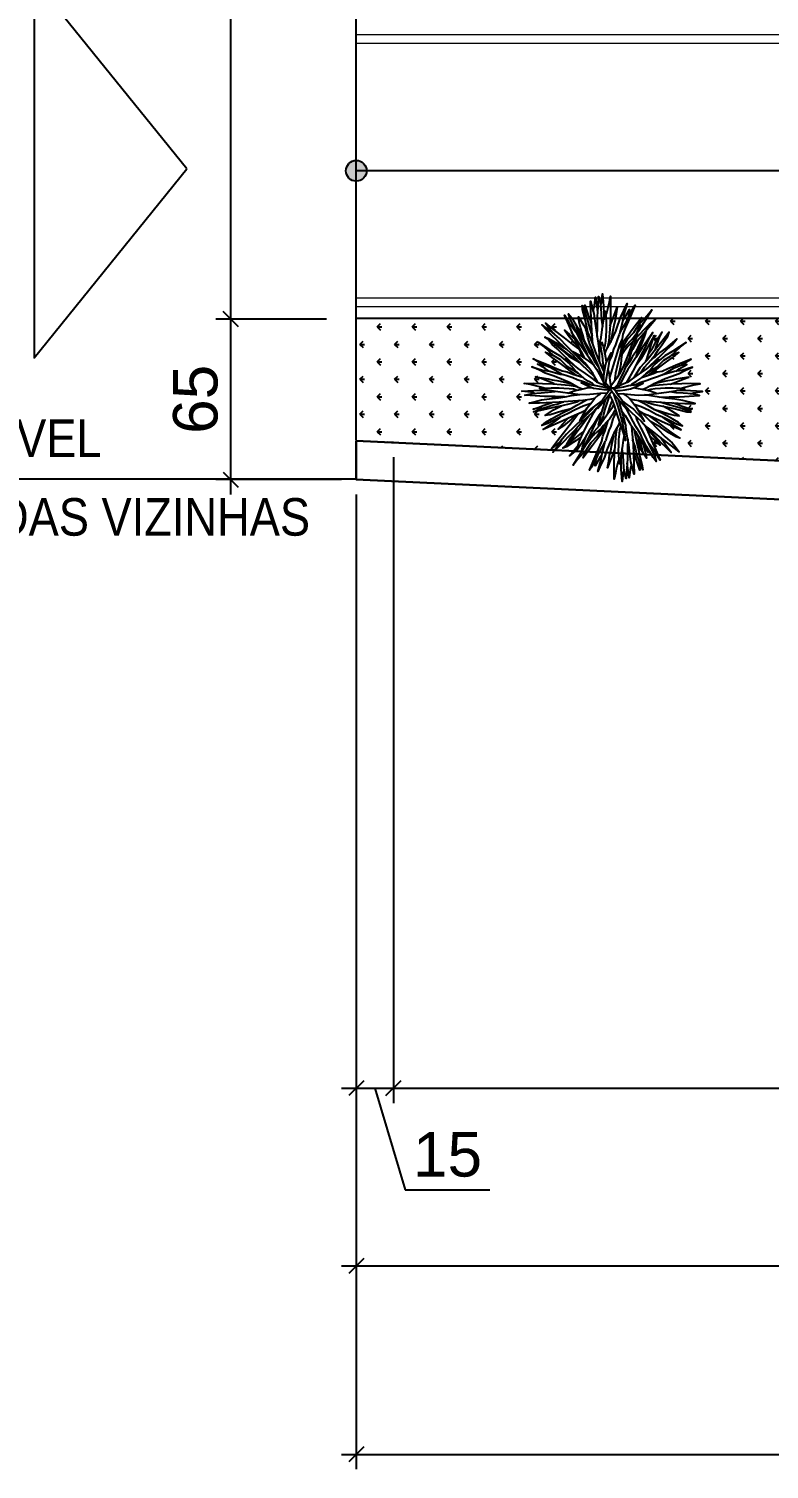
# Model space of a CAD drawing. Extents: x -165 to 197, y 154 to 653.
# Drawn here: x 95 to 97.99, y 471.07 to 476.9 of the extents above; entities that cross this region are included whole.
import ezdxf
from ezdxf.enums import TextEntityAlignment as Align

# ---------------------------------------------------------------- set-up
doc = ezdxf.new("R2010")
doc.units = 0
doc.header["$MEASUREMENT"] = 0
doc.header["$PDMODE"] = 3
doc.header["$PDSIZE"] = 0.1
doc.layers.get('0').update_dxf_attribs({"linetype": 'CONTINUOUS'})
doc.layers.get('DEFPOINTS').update_dxf_attribs({"linetype": 'CONTINUOUS'})
for name, color, linetype in [('0_Palmeiras', 7, 'CONTINUOUS'), ('AIT-PRANCHA', 7, 'CONTINUOUS'), ('AIT-VEGETAÇÃO 25', 92, 'CONTINUOUS'), ('COTA', 1, 'CONTINUOUS'), ('TEXTO', 190, 'CONTINUOUS'), ('TEXTURA', 8, 'CONTINUOUS')]:
    doc.layers.add(name, color=color, linetype=linetype)
for name, color, linetype, lineweight in [('AIT-LAYOUT', 9, 'CONTINUOUS', 13), ('AIT-PAREDE', 4, 'CONTINUOUS', 30), ('FININHA', 251, 'CONTINUOUS', 25)]:
    doc.layers.add(name, color=color, linetype=linetype, lineweight=lineweight)
doc.styles.add('ARIAL', font='ARIAL.TTF', dxfattribs={"height": 0.18})
doc.styles.add('CINTHIA', font='stylu.ttf', dxfattribs={"width": 0.9})
doc.dimstyles.new('Copy of ISO-25', dxfattribs={"dimtxt": 0.18, "dimasz": 0.06, "dimexe": 0.06, "dimexo": 0.06, "dimgap": 0.05, "dimtad": 1, "dimdec": 0, "dimlfac": 100, "dimdsep": 46, "dimtxsty": 'ARIAL', "dimblk1": 'OBLIQUE', "dimblk2": 'OBLIQUE', "dimsah": 1, "dimcen": 2.5, "dimdle": 0.06, "dimclrd": 256, "dimclre": 256, "dimclrt": 256, "dimadec": 0, "dimazin": 0, "dimtfac": 1, "dimtdec": 0, "dimtmove": 1, "dimatfit": 3, "dimldrblk": 'OBLIQUE', "dimfxl": 0, "dimtolj": 1, "dimtzin": 0, "dimlwd": -1, "dimlwe": -1, "dimarcsym": 0})

# ---------------------------------------------------------------- blocks, each defined once
blk = doc.blocks.new('D0013407')
at = {"color": 84}
for points in [[(0.0055, 0.3798), (-0.0005, 0.3972), (-0.0103, 0.4348), (-0.0151, 0.4579), (-0.0212, 0.4907), (-0.0224, 0.4361), (-0.0212, 0.3887), (-0.0188, 0.3304), (-0.0151, 0.2842), (-0.0115, 0.2404), (-0.0054, 0.2064), (-0.0048, 0.2012)], [(0.0339, 0.435), (0.0287, 0.4531), (0.0226, 0.5029), (0.0177, 0.4361), (0.0165, 0.3887), (0.0165, 0.3583)], [(0.0535, 0.2657), (0.0518, 0.317), (0.0518, 0.3765), (0.0481, 0.4288), (0.0445, 0.4871), (0.0347, 0.4458), (0.0311, 0.396), (0.0287, 0.3559), (0.0233, 0.3191)], [(-0.0765, 0.187), (-0.1161, 0.2502), (-0.1525, 0.2878), (-0.1757, 0.3255), (-0.2267, 0.3814), (-0.2511, 0.413), (-0.2036, 0.3376), (-0.1769, 0.2939), (-0.1513, 0.2611), (-0.1282, 0.2356)], [(-0.0716, 0.2782), (-0.0869, 0.3073), (-0.11, 0.3461), (-0.127, 0.3875), (-0.1489, 0.4239), (-0.1586, 0.4397), (-0.1282, 0.3656), (-0.1039, 0.3109), (-0.0905, 0.2781), (-0.0857, 0.2514), (-0.0723, 0.2186), (-0.0554, 0.164)], [(-0.0904, 0.3546), (-0.1039, 0.3741), (-0.1282, 0.4154), (-0.1209, 0.3717)], [(0.0106, 0.1672), (0.0019, 0.1894), (-0.0236, 0.2344), (-0.0504, 0.2951), (-0.0626, 0.3279), (-0.0784, 0.3741), (-0.0966, 0.4093), (-0.1136, 0.4482), (-0.0954, 0.3887), (-0.0893, 0.3474), (-0.0735, 0.289), (-0.0716, 0.2782)], [(-0.0182, 0.3226), (-0.0197, 0.3256), (-0.0346, 0.3643), (-0.0476, 0.3963), (-0.0583, 0.4278), (-0.0524, 0.391), (-0.047, 0.3565), (-0.0411, 0.3352), (-0.0369, 0.3078), (-0.0334, 0.2894), (-0.0244, 0.2484), (-0.0213, 0.2302)], [(0.033, 0.2462), (0.0291, 0.2746), (0.0237, 0.3167), (0.016, 0.3613), (0.0088, 0.3999), (0.0083, 0.4058), (0.0053, 0.3779), (0.0029, 0.3399), (0.0035, 0.2948), (0.0047, 0.2698), (0.0071, 0.2389), (0.01, 0.2158), (0.0167, 0.1953)], [(0.0631, 0.0974), (0.0688, 0.125), (0.0737, 0.1639), (0.0773, 0.2198), (0.0834, 0.2963), (0.0883, 0.4057), (0.0895, 0.4628), (0.0712, 0.3935), (0.0651, 0.3498), (0.0591, 0.3), (0.053, 0.2623), (0.0469, 0.2271), (0.0411, 0.1806)], [(0.0747, 0.1801), (0.0838, 0.1973), (0.0933, 0.2342), (0.1034, 0.2805), (0.1129, 0.3262), (0.1218, 0.3666), (0.1343, 0.4159), (0.1373, 0.4379), (0.1242, 0.4082), (0.1171, 0.3886), (0.1087, 0.3619), (0.0992, 0.328), (0.0945, 0.3084), (0.0844, 0.2781), (0.0812, 0.2686)], [(0.1184, 0.3923), (0.1188, 0.4124), (0.1218, 0.4403), (0.1123, 0.4118), (0.1028, 0.3839), (0.0945, 0.3619), (0.0873, 0.3405), (0.0852, 0.3371)], [(-0.1186, 0.2087), (-0.1829, 0.2757), (-0.2134, 0.3073), (-0.2389, 0.334), (-0.2717, 0.3607), (-0.2206, 0.2988), (-0.1951, 0.266), (-0.1708, 0.2392), (-0.1609, 0.222)], [(-0.0657, 0.1973), (-0.0966, 0.2417), (-0.1209, 0.2732), (-0.1428, 0.3036), (-0.1659, 0.3352), (-0.1951, 0.3717), (-0.1765, 0.3264)], [(0.093, 0.1218), (0.1052, 0.1611), (0.1266, 0.2057), (0.1474, 0.2455), (0.1694, 0.293), (0.1854, 0.3268), (0.2021, 0.3577), (0.2128, 0.3916), (0.1949, 0.369), (0.1765, 0.3387), (0.1593, 0.3084), (0.1385, 0.2698), (0.1224, 0.2342), (0.0998, 0.1962), (0.0849, 0.1694), (0.0711, 0.1433)], [(0.0992, 0.0702), (0.1408, 0.1094), (0.1872, 0.1611), (0.2342, 0.2033), (0.2716, 0.2395), (0.3067, 0.2722), (0.3329, 0.2995), (0.3614, 0.3298), (0.3186, 0.2977), (0.2775, 0.2697)], [(0.1206, 0.2312), (0.1325, 0.2746), (0.1456, 0.3156), (0.1533, 0.3453), (0.1575, 0.3738), (0.1272, 0.3262), (0.1037, 0.282)], [(0.1302, 0.1481), (0.142, 0.1712), (0.1575, 0.2098), (0.1729, 0.2425), (0.1872, 0.2752), (0.211, 0.3292), (0.2354, 0.3845), (0.2104, 0.3458), (0.1896, 0.3161), (0.1718, 0.2918), (0.1658, 0.2852)], [(0.1368, 0.1609), (0.146, 0.1709), (0.1875, 0.2119), (0.2297, 0.2529), (0.2743, 0.2957), (0.3075, 0.3344), (0.3283, 0.3516), (0.3586, 0.3742), (0.3242, 0.3302), (0.2778, 0.2702), (0.241, 0.2232), (0.211, 0.183)], [(0.1527, 0.1979), (0.1561, 0.2024), (0.1905, 0.2512), (0.2161, 0.2839), (0.2487, 0.3278), (0.282, 0.3766), (0.2737, 0.3546), (0.2517, 0.3154), (0.2214, 0.2702), (0.1889, 0.2132)], [(-0.2793, 0.1365), (-0.2956, 0.1522), (-0.3272, 0.1826), (-0.3539, 0.2081), (-0.3806, 0.2409), (-0.3218, 0.1924)], [(-0.2095, 0.239), (-0.2328, 0.2465), (-0.2851, 0.266), (-0.3094, 0.2793), (-0.2511, 0.2404), (-0.2097, 0.2186), (-0.1865, 0.2021)], [(-0.0824, 0.1598), (-0.1136, 0.1809), (-0.155, 0.2174), (-0.1829, 0.2392), (-0.2121, 0.2587), (-0.234, 0.2745), (-0.2632, 0.2939), (-0.2875, 0.3109), (-0.3082, 0.3182), (-0.2486, 0.2696), (-0.2036, 0.2344), (-0.1538, 0.1955), (-0.1367, 0.1785), (-0.1124, 0.1566), (-0.0832, 0.1372), (-0.0553, 0.1207)], [(-0.0104, 0.0996), (-0.02, 0.1092), (-0.0334, 0.1335), (-0.048, 0.1566), (-0.0638, 0.1724), (-0.0808, 0.1918), (-0.0942, 0.2076), (-0.1173, 0.2259), (-0.1355, 0.2429), (-0.1574, 0.2599), (-0.1307, 0.2234), (-0.1039, 0.1906), (-0.0759, 0.1505), (-0.054, 0.1189), (-0.0297, 0.0874), (-0.0127, 0.0485), (0.0033, 0.0122)], [(-0.0142, 0.1246), (-0.0285, 0.1542), (-0.0407, 0.1943), (-0.0516, 0.2186), (-0.0626, 0.2526), (-0.0711, 0.2769)], [(0.0335, 0.0278), (0.0347, 0.0691), (0.0384, 0.1044), (0.042, 0.1457), (0.0408, 0.1906), (0.0335, 0.2477), (0.0201, 0.2113), (0.0129, 0.1773), (0.0043, 0.1384), (0.0019, 0.1178)], [(0.1611, 0.132), (0.181, 0.1382), (0.2256, 0.1596), (0.2654, 0.1804), (0.3129, 0.2024), (0.3467, 0.2185), (0.3776, 0.2351), (0.4115, 0.2458), (0.3889, 0.228), (0.3586, 0.2095), (0.3283, 0.1923), (0.2897, 0.1715), (0.2541, 0.1554), (0.2161, 0.1328), (0.1893, 0.118), (0.118, 0.0801)], [(0.211, 0.183), (0.2297, 0.1905), (0.2624, 0.206), (0.2951, 0.2202), (0.3491, 0.244), (0.4044, 0.2684), (0.3657, 0.2434), (0.336, 0.2226), (0.3117, 0.2048), (0.3051, 0.1988)], [(0.2262, 0.1893), (0.2469, 0.2119), (0.2909, 0.2482), (0.3206, 0.2672), (0.2962, 0.2399), (0.2677, 0.2083)], [(-0.2335, 0.0624), (-0.2701, 0.0853), (-0.3077, 0.1217), (-0.3454, 0.1449), (-0.4013, 0.1959), (-0.4329, 0.2203), (-0.3575, 0.1728), (-0.3138, 0.1461), (-0.3092, 0.1425)], [(-0.2534, 0.0601), (-0.2616, 0.0658), (-0.2931, 0.0901), (-0.3235, 0.112), (-0.3551, 0.1351), (-0.3916, 0.1643), (-0.3463, 0.1457)], [(-0.176, 0.1363), (-0.1975, 0.1432), (-0.2389, 0.1627), (-0.2827, 0.1797), (-0.335, 0.1967), (-0.2474, 0.1542), (-0.2, 0.1311), (-0.1732, 0.1141), (-0.1416, 0.0971), (-0.1092, 0.0733)], [(-0.315, 0.187), (-0.2859, 0.1643), (-0.2591, 0.14), (-0.2121, 0.1131)], [(-0.0264, 0.0798), (-0.0613, 0.0995), (-0.1039, 0.1238), (-0.1465, 0.1457), (-0.1878, 0.1651), (-0.2146, 0.1809), (-0.2389, 0.1906), (-0.2778, 0.2089), (-0.307, 0.2259), (-0.2219, 0.1675), (-0.1684, 0.1311), (-0.1343, 0.1092), (-0.1003, 0.0874), (-0.0577, 0.0631), (-0.0188, 0.0448), (-0.0096, 0.0414)], [(-0.146, 0.1877), (-0.1586, 0.1931), (-0.2073, 0.2089), (-0.2377, 0.2174), (-0.29, 0.2344), (-0.1975, 0.1821), (-0.1586, 0.159), (-0.1225, 0.1334)], [(0.0153, 0.0154), (0.0153, 0.0448), (0.0116, 0.0716), (0.0068, 0.1031), (0.0019, 0.1177), (-0.0066, 0.136), (-0.0249, 0.1736), (-0.0163, 0.1384), (-0.009, 0.091), (-0.003, 0.0631), (0.0043, 0.0193), (0.0061, 0.0085)], [(0.0754, 0.0573), (0.0945, 0.0827), (0.1206, 0.1183), (0.1438, 0.1421), (0.1676, 0.1653), (0.1878, 0.1807), (0.1462, 0.1587), (0.1159, 0.1385), (0.0826, 0.1142), (0.0612, 0.0958), (0.0445, 0.0785), (0.0346, 0.0631)], [(0.1336, 0.0551), (0.1563, 0.072), (0.2027, 0.1005), (0.2443, 0.1302), (0.293, 0.1581), (0.3139, 0.1712), (0.359, 0.2015), (0.3209, 0.1883)], [(0.2301, 0.1201), (0.2541, 0.1263), (0.3004, 0.1364), (0.3461, 0.1459), (0.3865, 0.1548), (0.4358, 0.1673), (0.4578, 0.1703), (0.4281, 0.1572), (0.4085, 0.1501), (0.3818, 0.1418), (0.3479, 0.1322), (0.3283, 0.1275), (0.298, 0.1174), (0.2885, 0.1142)], [(0.2813, 0.1322), (0.2996, 0.1415), (0.3394, 0.1611), (0.3614, 0.1718), (0.3347, 0.1659), (0.3055, 0.1564), (0.2734, 0.1451), (0.265, 0.1421)], [(0.3153, 0.1722), (0.3355, 0.1786), (0.3652, 0.1863), (0.3937, 0.1905), (0.3461, 0.1602), (0.3019, 0.1367)], [(-0.1871, -0.0414), (-0.2093, -0.0327), (-0.2543, -0.0072), (-0.315, 0.0196), (-0.3478, 0.0318), (-0.394, 0.0476), (-0.4292, 0.0658), (-0.4681, 0.0828), (-0.4086, 0.0646), (-0.3673, 0.0585), (-0.3089, 0.0427), (-0.2981, 0.0408)], [(-0.2981, 0.0408), (-0.3272, 0.0561), (-0.366, 0.0792), (-0.4074, 0.0962), (-0.4438, 0.1181), (-0.4596, 0.1278), (-0.3855, 0.0974), (-0.3308, 0.0731), (-0.298, 0.0597), (-0.2713, 0.0549), (-0.2385, 0.0415), (-0.0565, -0.0149)], [(-0.3745, 0.0596), (-0.394, 0.0731), (-0.4353, 0.0974), (-0.3916, 0.0901)], [(0.0059, 0.0099), (-0.02, 0.0327), (-0.0516, 0.046), (-0.0869, 0.0643), (-0.1258, 0.0801), (-0.1684, 0.0983), (-0.1988, 0.108), (-0.2401, 0.1238), (-0.2766, 0.136), (-0.3131, 0.1432), (-0.3508, 0.1566), (-0.2511, 0.1129), (-0.1842, 0.0886), (-0.1258, 0.0655), (-0.0857, 0.0473), (-0.0528, 0.0254), (-0.0066, -0.0089)], [(-0.2971, 0.1331), (-0.281, 0.1205), (-0.2158, 0.0615)], [(-0.2286, 0.0878), (-0.2577, 0.1158)], [(-0.2286, 0.0878), (-0.2105, 0.0731), (-0.1875, 0.057)], [(0.0239, 0.0004), (0.0677, 0.0364), (0.0909, 0.056), (0.1182, 0.0803), (0.076, 0.0578), (0.0487, 0.0387), (0.0243, 0.0221), (0.003, 0.0062)], [(0.2141, 0.1087), (0.2397, 0.1103), (0.3162, 0.1164), (0.4256, 0.1213), (0.4827, 0.1225), (0.4134, 0.1042), (0.3697, 0.0982), (0.3199, 0.0921), (0.2822, 0.086), (0.247, 0.0799), (0.2005, 0.0741)], [(0.2856, 0.0866), (0.3369, 0.0848), (0.3964, 0.0848), (0.4487, 0.0811), (0.507, 0.0775), (0.4657, 0.0678), (0.4159, 0.0641), (0.3758, 0.0617), (0.339, 0.0563)], [(0.4122, 0.1514), (0.4323, 0.1519), (0.4602, 0.1548), (0.4317, 0.1453), (0.4038, 0.1358), (0.3818, 0.1275), (0.3604, 0.1203), (0.357, 0.1182)], [(0.4268, 0.1078), (0.4572, 0.1006), (0.5033, 0.0957), (0.4215, 0.083)], [(-0.3425, -0.0126), (-0.3455, -0.0111), (-0.3842, 0.0038), (-0.4162, 0.0168), (-0.4477, 0.0275), (-0.4109, 0.0216), (-0.3764, 0.0162), (-0.3551, 0.0103), (-0.3277, 0.0061), (-0.3093, 0.0026), (-0.2683, -0.0063), (-0.2501, -0.0095)], [(-0.1445, -0.0166), (-0.1741, -0.0023), (-0.2142, 0.0099), (-0.2385, 0.0208), (-0.2725, 0.0318), (-0.2968, 0.0403)], [(-0.0671, 0.0349), (-0.1051, 0.0448), (-0.1319, 0.0497), (-0.1744, 0.0545), (-0.2, 0.0594), (-0.2279, 0.0631), (-0.2596, 0.0594), (-0.189, 0.0448), (-0.1355, 0.0315), (-0.0808, 0.0181), (-0.0357, 0.0127)], [(-0.2172, 0.0349), (-0.2493, 0.0573)], [(0.003, 0.0125), (0.0004, -0.0087)], [(0.0053, -0.0125), (0.0027, 0.0087)], [(0.0239, 0.0004), (0.0083, -0.0112)], [(0.0514, -0.009), (0.0701, -0.0005), (0.1004, 0.0108), (0.1545, 0.0275), (0.2039, 0.0453), (0.2586, 0.0625), (0.2954, 0.0738), (0.2764, 0.0732), (0.2485, 0.0684), (0.2033, 0.0589), (0.1587, 0.0488), (0.123, 0.0382), (0.0998, 0.031), (0.0451, 0.0126), (0.0336, 0.0084)], [(0.164, 0.05), (0.2116, 0.0768), (0.1587, 0.0631), (0.1159, 0.0494), (0.0778, 0.0382), (0.0661, 0.035)], [(0.1241, 0.0181), (0.1291, 0.013), (0.1534, -0.0003), (0.1765, -0.0149), (0.1923, -0.0307), (0.2117, -0.0478), (0.2275, -0.0611), (0.2458, -0.0843), (0.2628, -0.1025), (0.2798, -0.1244), (0.2433, -0.0976), (0.2105, -0.0709), (0.1704, -0.0429), (0.1388, -0.021), (0.1072, 0.0033), (0.0948, 0.0087)], [(0.1375, 0.0222), (0.1741, 0.0045), (0.2142, -0.0076), (0.2385, -0.0186), (0.2725, -0.0295), (0.2968, -0.038)], [(0.193, 0.0413), (0.2093, 0.0349), (0.2543, 0.0094), (0.315, -0.0174), (0.3478, -0.0295), (0.394, -0.0453), (0.4292, -0.0636), (0.4681, -0.0806), (0.4086, -0.0624), (0.3673, -0.0563), (0.3089, -0.0405), (0.2981, -0.0385)], [(0.2661, 0.066), (0.2945, 0.0621), (0.3366, 0.0567), (0.3812, 0.049), (0.4198, 0.0419), (0.4257, 0.0413), (0.3978, 0.0383), (0.3598, 0.0359), (0.3147, 0.0365), (0.2897, 0.0377), (0.2588, 0.0401), (0.2357, 0.0431), (0.2152, 0.0497)], [(0.3997, 0.0385), (0.4171, 0.0325), (0.4547, 0.0228), (0.4778, 0.0179), (0.5106, 0.0118), (0.456, 0.0106), (0.4086, 0.0118), (0.3503, 0.0143), (0.3041, 0.0179), (0.2603, 0.0215), (0.2263, 0.0276), (0.2211, 0.0282)], [(0.3425, 0.0149), (0.3455, 0.0133), (0.3842, -0.0015), (0.4162, -0.0146), (0.4477, -0.0253), (0.4109, -0.0194), (0.3764, -0.014), (0.3551, -0.0081), (0.3277, -0.0039), (0.3093, -0.0003), (0.2683, 0.0086), (0.2501, 0.0117)], [(0.4549, 0.067), (0.473, 0.0617), (0.5228, 0.0556), (0.456, 0.0507), (0.4086, 0.0495), (0.3782, 0.0495)], [(-0.4549, -0.0647), (-0.473, -0.0595), (-0.5228, -0.0534), (-0.456, -0.0485), (-0.4086, -0.0473), (-0.3782, -0.0473)], [(-0.3997, -0.0363), (-0.4171, -0.0303), (-0.4547, -0.0205), (-0.4778, -0.0157), (-0.5106, -0.0096), (-0.456, -0.0084), (-0.4086, -0.0096), (-0.3503, -0.012), (-0.3041, -0.0157), (-0.2603, -0.0193), (-0.2263, -0.0254), (-0.2211, -0.026)], [(-0.2856, -0.0843), (-0.3369, -0.0826), (-0.3964, -0.0826), (-0.4487, -0.0789), (-0.507, -0.0753), (-0.4657, -0.0655), (-0.4159, -0.0619), (-0.3758, -0.0595), (-0.339, -0.0541)], [(-0.2397, -0.1081), (-0.3162, -0.1142), (-0.4256, -0.119), (-0.4827, -0.1203), (-0.4134, -0.102), (-0.3697, -0.0959), (-0.3199, -0.0899), (-0.2822, -0.0838), (-0.247, -0.0777), (-0.2005, -0.0719)], [(-0.2661, -0.0638), (-0.2945, -0.0599), (-0.3366, -0.0545), (-0.3812, -0.0468), (-0.4198, -0.0396), (-0.4257, -0.039), (-0.3978, -0.0361), (-0.3598, -0.0337), (-0.3147, -0.0343), (-0.2897, -0.0355), (-0.2588, -0.0379), (-0.2357, -0.0408), (-0.2152, -0.0475)], [(-0.1886, -0.1396), (-0.2256, -0.1574), (-0.2654, -0.1782), (-0.3129, -0.2002), (-0.3467, -0.2162), (-0.3776, -0.2329), (-0.4115, -0.2436), (-0.3889, -0.2257), (-0.3586, -0.2073), (-0.3283, -0.1901), (-0.2897, -0.1693), (-0.2541, -0.1532), (-0.2161, -0.1306), (-0.1893, -0.1157), (-0.1026, -0.0697)], [(-0.1783, -0.1363), (-0.1999, -0.1432), (-0.2412, -0.1627), (-0.285, -0.1797), (-0.3373, -0.1967), (-0.2497, -0.1542), (-0.2023, -0.1311), (-0.1755, -0.1141), (-0.1439, -0.0971), (-0.117, -0.0774)], [(-0.0539, -0.046), (-0.0892, -0.0643), (-0.1281, -0.0801), (-0.1707, -0.0983), (-0.2011, -0.108), (-0.2424, -0.1238), (-0.2789, -0.136), (-0.3154, -0.1432), (-0.3245, -0.1465)], [(-0.1619, -0.1518), (-0.1901, -0.1651), (-0.2169, -0.1809), (-0.2412, -0.1906), (-0.2801, -0.2089), (-0.3093, -0.2259), (-0.2242, -0.1675), (-0.1707, -0.1311), (-0.1366, -0.1092), (-0.1026, -0.0874), (-0.06, -0.0631), (-0.0211, -0.0448), (-0.0119, -0.0414)], [(-0.2005, -0.0719), (-0.2105, -0.0716), (-0.2676, -0.0643), (-0.2661, -0.0638)], [(-0.2561, -0.0601), (-0.2312, -0.0509), (-0.1972, -0.0436), (-0.1583, -0.0351), (-0.1377, -0.0327)], [(-0.0958, -0.0418), (-0.1074, -0.0448), (-0.1342, -0.0497), (-0.1768, -0.0545), (-0.2023, -0.0594), (-0.2303, -0.0631), (-0.2561, -0.0601)], [(-0.2534, -0.1129), (-0.1865, -0.0886), (-0.1281, -0.0655), (-0.088, -0.0473), (-0.0826, -0.0436)], [(-0.2005, -0.0719), (-0.1479, -0.0733)], [(-0.0238, -0.0461), (-0.0647, -0.0461), (-0.0915, -0.0424), (-0.123, -0.0376), (-0.1376, -0.0327), (-0.1559, -0.0242), (-0.1935, -0.0059), (-0.1583, -0.0145), (-0.1109, -0.0218), (-0.0829, -0.0278), (-0.0392, -0.0351), (-0.0112, -0.0398)], [(-0.0127, -0.0996), (-0.0223, -0.1092), (-0.0357, -0.1335), (-0.0503, -0.1566), (-0.0661, -0.1724), (-0.0831, -0.1918), (-0.0965, -0.2076), (-0.1196, -0.2259), (-0.1378, -0.2429), (-0.1597, -0.2599), (-0.133, -0.2234), (-0.1062, -0.1906), (-0.0782, -0.1505), (-0.0564, -0.1189), (-0.032, -0.0874), (-0.015, -0.0485), (0.001, -0.0122)], [(-0.1041, -0.0232), (-0.0831, -0.0181), (-0.0004, -0.0082)], [(-0.0287, -0.0798), (-0.0637, -0.0995), (-0.083, -0.1106)], [(0.0036, -0.0099), (-0.0223, -0.0327), (-0.0313, -0.0365)], [(0.013, -0.0154), (0.013, -0.0448), (0.0093, -0.0716), (0.0045, -0.1031), (-0.0004, -0.1177), (-0.0089, -0.136), (-0.0272, -0.1736), (-0.0187, -0.1384), (-0.0114, -0.091), (-0.0053, -0.0631), (0.002, -0.0193), (0.0038, -0.0085)], [(0.0312, -0.0278), (0.0324, -0.0691), (0.0361, -0.1044), (0.0397, -0.1457), (0.0385, -0.1906), (0.0312, -0.2477), (0.0178, -0.2113), (0.0105, -0.1773), (0.002, -0.1384), (-0.0005, -0.1178)], [(-0.0004, -0.0082), (0.0036, -0.0099)], [(0.0049, -0.0093), (0.0038, -0.0085)], [(0.0083, -0.0112), (0.0053, -0.0125)], [(0.0222, -0.0009), (0.0654, -0.0364), (0.0886, -0.056), (0.1159, -0.0803), (0.0737, -0.0578), (0.0464, -0.0387), (0.022, -0.0221), (0.0077, -0.0114)], [(0.0731, -0.0573), (0.0921, -0.0827), (0.1183, -0.1183), (0.1415, -0.1421), (0.1653, -0.1653), (0.1855, -0.1807), (0.1439, -0.1587), (0.1135, -0.1385), (0.0803, -0.1142), (0.0588, -0.0958), (0.0422, -0.0785), (0.0322, -0.0631)], [(0.0514, -0.009), (0.0385, -0.0142)], [(0.1898, -0.0564), (0.1564, -0.0488), (0.1207, -0.0382), (0.0975, -0.031), (0.0428, -0.0126), (0.0426, -0.0126)], [(0.1617, -0.05), (0.2093, -0.0768), (0.1564, -0.0631), (0.1135, -0.0494), (0.0755, -0.0382), (0.0637, -0.035)], [(0.0702, -0.0004), (0.0981, -0.0108), (0.1449, -0.0252)], [(0.0969, -0.0702), (0.1385, -0.1094), (0.1849, -0.1611), (0.2319, -0.2033), (0.2693, -0.2395), (0.3044, -0.2722), (0.3306, -0.2995), (0.3591, -0.3298), (0.3163, -0.2977), (0.2901, -0.2799)], [(0.1312, -0.0551), (0.154, -0.072), (0.2004, -0.1005), (0.242, -0.1302), (0.2907, -0.1581), (0.3115, -0.1712), (0.3567, -0.2015), (0.2985, -0.1813), (0.2717, -0.1718), (0.2336, -0.1522), (0.1938, -0.1314), (0.1397, -0.1029), (0.1154, -0.0877)], [(0.1582, -0.0746), (0.2039, -0.0964), (0.2562, -0.1207), (0.2973, -0.1415), (0.3371, -0.1611), (0.3591, -0.1718), (0.3323, -0.1659), (0.3032, -0.1564), (0.2711, -0.1451), (0.2627, -0.1421)], [(0.2981, -0.0385), (0.3272, -0.0539), (0.366, -0.077), (0.4074, -0.094), (0.4438, -0.1159), (0.4596, -0.1256), (0.3855, -0.0952), (0.3308, -0.0709), (0.298, -0.0575), (0.2713, -0.0526), (0.2385, -0.0393), (0.1839, -0.0224)], [(0.2069, -0.0435), (0.2701, -0.083), (0.3077, -0.1195), (0.3454, -0.1426), (0.4013, -0.1937), (0.4329, -0.218), (0.3575, -0.1706), (0.3138, -0.1438), (0.281, -0.1183), (0.2555, -0.0952)], [(0.2172, -0.0327), (0.2616, -0.0636), (0.2931, -0.0879), (0.3235, -0.1098), (0.3551, -0.1329), (0.3916, -0.1621), (0.3463, -0.1435)], [(0.3745, -0.0573), (0.394, -0.0709), (0.4353, -0.0952), (0.3916, -0.0879)], [(-0.4268, -0.1055), (-0.4572, -0.0984), (-0.5033, -0.0935), (-0.4215, -0.0808)], [(-0.4122, -0.1492), (-0.4323, -0.1496), (-0.4602, -0.1526), (-0.4317, -0.1431), (-0.4038, -0.1336), (-0.3818, -0.1253), (-0.3604, -0.1181), (-0.357, -0.116)], [(-0.3004, -0.1342), (-0.3461, -0.1437), (-0.3865, -0.1526), (-0.4358, -0.1651), (-0.4578, -0.1681), (-0.4281, -0.155), (-0.4085, -0.1479), (-0.3818, -0.1395), (-0.3479, -0.13), (-0.3283, -0.1253), (-0.298, -0.1152), (-0.2885, -0.112)], [(-0.2511, -0.1514), (-0.2945, -0.1633), (-0.3355, -0.1764), (-0.3652, -0.1841), (-0.3937, -0.1883), (-0.3461, -0.158), (-0.3019, -0.1345)], [(-0.113, -0.1329), (-0.146, -0.1687), (-0.1875, -0.2097), (-0.2297, -0.2507), (-0.2743, -0.2935), (-0.3075, -0.3322), (-0.3283, -0.3494), (-0.3586, -0.372), (-0.3242, -0.328), (-0.2778, -0.268), (-0.241, -0.221), (-0.211, -0.1808)], [(-0.0588, -0.0968), (-0.1293, -0.1716), (-0.181, -0.218), (-0.2232, -0.265), (-0.2594, -0.3024), (-0.2921, -0.3375), (-0.3194, -0.3637), (-0.3497, -0.3922), (-0.3176, -0.3494), (-0.2998, -0.3232)], [(-0.3019, -0.1345), (-0.2534, -0.1129)], [(-0.2146, -0.1132), (-0.2172, -0.1146), (-0.2203, -0.1153)], [(-0.0772, -0.1062), (-0.1026, -0.1253), (-0.1382, -0.1514), (-0.162, -0.1746), (-0.1852, -0.1984), (-0.2006, -0.2186), (-0.1786, -0.177), (-0.1584, -0.1467), (-0.1341, -0.1134), (-0.123, -0.1005)], [(-0.0165, -0.1246), (-0.0308, -0.1542), (-0.043, -0.1943), (-0.0539, -0.2186), (-0.0649, -0.2526), (-0.0734, -0.2769)], [(0.0608, -0.0974), (0.0665, -0.125), (0.0713, -0.1639), (0.075, -0.2198), (0.0811, -0.2963), (0.0859, -0.4057), (0.0871, -0.4628), (0.0689, -0.3935), (0.0628, -0.3498), (0.0567, -0.3), (0.0507, -0.2623), (0.0446, -0.2271), (0.0388, -0.1806)], [(0.0907, -0.1218), (0.1028, -0.1611), (0.1243, -0.2057), (0.1451, -0.2455), (0.1671, -0.293), (0.1831, -0.3268), (0.1998, -0.3577), (0.2105, -0.3916), (0.1926, -0.369), (0.1742, -0.3387), (0.157, -0.3084), (0.1361, -0.2698), (0.1201, -0.2342), (0.0975, -0.1962), (0.0826, -0.1694), (0.0688, -0.1433)], [(0.0998, -0.0931), (0.1355, -0.1261), (0.1766, -0.1676), (0.2176, -0.2098), (0.2604, -0.2544), (0.2991, -0.2876), (0.3163, -0.3084), (0.3389, -0.3387), (0.2949, -0.3043), (0.2348, -0.2579), (0.1879, -0.2211), (0.1477, -0.1911)], [(0.1279, -0.1481), (0.1397, -0.1712), (0.1552, -0.2098), (0.1706, -0.2425), (0.1849, -0.2752), (0.2087, -0.3292), (0.2331, -0.3845), (0.2081, -0.3458), (0.1873, -0.3161), (0.1694, -0.2918), (0.1634, -0.2852)], [(0.1534, -0.126), (0.1671, -0.1362), (0.2158, -0.1706), (0.2485, -0.1962), (0.2925, -0.2288), (0.31, -0.2408)], [(0.2743, -0.1727), (0.2786, -0.1791), (0.2944, -0.201), (0.3138, -0.2302), (0.3308, -0.2545), (0.3381, -0.2752), (0.2895, -0.2156), (0.2543, -0.1706), (0.2441, -0.1576)], [(-0.168, -0.161), (-0.1911, -0.1728), (-0.2297, -0.1883), (-0.2624, -0.2037), (-0.2951, -0.218), (-0.3491, -0.2418), (-0.4044, -0.2662), (-0.3657, -0.2412), (-0.336, -0.2204), (-0.3117, -0.2026), (-0.3051, -0.1966)], [(-0.2262, -0.1871), (-0.2469, -0.2097), (-0.2909, -0.246), (-0.3206, -0.265), (-0.2962, -0.2376), (-0.2677, -0.2061)], [(-0.1459, -0.1865), (-0.1561, -0.2002), (-0.1905, -0.2489), (-0.2161, -0.2816), (-0.2487, -0.3256), (-0.282, -0.3744), (-0.2737, -0.3524), (-0.2517, -0.3131), (-0.2214, -0.268), (-0.2136, -0.2543)], [(-0.1209, -0.2087), (-0.1853, -0.2757), (-0.2157, -0.3073), (-0.2412, -0.334), (-0.274, -0.3607), (-0.223, -0.2988), (-0.1974, -0.266), (-0.1731, -0.2392), (-0.1398, -0.1811)], [(-0.0789, -0.187), (-0.1184, -0.2502), (-0.1549, -0.2878), (-0.178, -0.3255), (-0.229, -0.3814), (-0.2534, -0.413), (-0.2059, -0.3376), (-0.1792, -0.2939), (-0.1536, -0.2611), (-0.1305, -0.2356)], [(-0.068, -0.1973), (-0.0989, -0.2417), (-0.1232, -0.2732), (-0.1451, -0.3036), (-0.1682, -0.3352), (-0.1974, -0.3717), (-0.1788, -0.3264)], [(-0.0739, -0.2782), (-0.0892, -0.3073), (-0.1123, -0.3461), (-0.1293, -0.3875), (-0.1512, -0.4239), (-0.1609, -0.4397), (-0.1305, -0.3656), (-0.1062, -0.3109), (-0.0928, -0.2781), (-0.088, -0.2514), (-0.0746, -0.2186), (-0.0577, -0.164)], [(0.0083, -0.1672), (-0.0004, -0.1894), (-0.026, -0.2344), (-0.0527, -0.2951), (-0.0649, -0.3279), (-0.0807, -0.3741), (-0.0989, -0.4093), (-0.1159, -0.4482), (-0.0977, -0.3887), (-0.0916, -0.3474), (-0.0758, -0.289), (-0.0739, -0.2782)], [(-0.0205, -0.3226), (-0.022, -0.3256), (-0.0369, -0.3643), (-0.05, -0.3963), (-0.0607, -0.4278), (-0.0547, -0.391), (-0.0494, -0.3565), (-0.0434, -0.3352), (-0.0393, -0.3078), (-0.0357, -0.2894), (-0.0268, -0.2484), (-0.0236, -0.2302)], [(0.0032, -0.3798), (-0.0028, -0.3972), (-0.0126, -0.4348), (-0.0174, -0.4579), (-0.0235, -0.4907), (-0.0247, -0.4361), (-0.0235, -0.3887), (-0.0211, -0.3304), (-0.0174, -0.2842), (-0.0138, -0.2404), (-0.0077, -0.2064), (-0.0071, -0.2012)], [(0.0306, -0.2462), (0.0267, -0.2746), (0.0214, -0.3167), (0.0137, -0.3613), (0.0065, -0.3999), (0.0059, -0.4058), (0.003, -0.3779), (0.0006, -0.3399), (0.0012, -0.2948), (0.0024, -0.2698), (0.0047, -0.2389), (0.0077, -0.2158), (0.0144, -0.1953)], [(0.0724, -0.1801), (0.0814, -0.1973), (0.091, -0.2342), (0.1011, -0.2805), (0.1106, -0.3262), (0.1195, -0.3666), (0.132, -0.4159), (0.135, -0.4379), (0.1219, -0.4082), (0.1147, -0.3886), (0.1064, -0.3619), (0.0969, -0.328), (0.0921, -0.3084), (0.082, -0.2781), (0.0789, -0.2686)], [(0.1183, -0.2312), (0.1302, -0.2746), (0.1433, -0.3156), (0.151, -0.3453), (0.1552, -0.3738), (0.1248, -0.3262), (0.1014, -0.282)], [(0.154, -0.2063), (0.1766, -0.227), (0.2128, -0.271), (0.2319, -0.3007), (0.2045, -0.2763), (0.173, -0.2478)], [(0.3212, -0.2545), (0.3193, -0.2538), (0.28, -0.2318), (0.2348, -0.2015), (0.2212, -0.1937)], [(0.3451, -0.1975), (0.3539, -0.2059), (0.3806, -0.2387), (0.3201, -0.1888)], [(0.0512, -0.2657), (0.0494, -0.317), (0.0494, -0.3765), (0.0458, -0.4288), (0.0422, -0.4871), (0.0324, -0.4458), (0.0288, -0.396), (0.0263, -0.3559), (0.021, -0.3191)], [(-0.0927, -0.3546), (-0.1062, -0.3741), (-0.1305, -0.4154), (-0.1232, -0.3717)], [(0.0316, -0.435), (0.0263, -0.4531), (0.0203, -0.5029), (0.0154, -0.4361), (0.0142, -0.3887), (0.0142, -0.3583)], [(0.1161, -0.3923), (0.1165, -0.4124), (0.1195, -0.4403), (0.11, -0.4118), (0.1005, -0.3839), (0.0921, -0.3619), (0.085, -0.3405), (0.0829, -0.3371)]]:
    blk.add_lwpolyline(points, dxfattribs=at)
blk = doc.blocks.new('_OBLIQUE')
at = {"color": 0, "linetype": 'ByBlock'}
blk.add_line((-0.5, -0.5), (0.5, 0.5), dxfattribs=at)
blk = doc.blocks.new('*D271')
at = {"layer": 'COTA'}
for p, q in [((95.8149, 483.2866), (95.8149, 475.6666)), ((96.2635, 483.2266), (95.7549, 483.2266)), ((96.2035, 475.7266), (95.7549, 475.7266))]:
    blk.add_line(p, q, dxfattribs=at)
at = {"layer": 'DEFPOINTS', "color": 0}
for p in [(96.3235, 483.2266), (95.8149, 475.7266), (96.2635, 475.7266)]:
    blk.add_point(p, dxfattribs=at)
at = {"layer": 'COTA', "xscale": 0.06, "yscale": 0.06, "zscale": 0.06}
for p, rotation in [((95.8149, 483.2266), 90), ((95.8149, 475.7266), 270)]:
    blk.add_blockref('_OBLIQUE', p, dxfattribs=dict(at, rotation=rotation))
at = {"layer": 'COTA', "insert": (95.673, 479.4766), "char_height": 0.18, "attachment_point": 5, "rotation": 90, "style": 'ARIAL'}
blk.add_mtext('\\A1;750', dxfattribs=at)
blk = doc.blocks.new('*D272')
at = {"layer": 'COTA'}
for p, q in [((95.8149, 475.7866), (95.8149, 475.0164)), ((96.2035, 475.7266), (95.7549, 475.7266)), ((96.2635, 475.0764), (95.7549, 475.0764))]:
    blk.add_line(p, q, dxfattribs=at)
at = {"layer": 'DEFPOINTS', "color": 0}
for p in [(96.2635, 475.7266), (95.8149, 475.0764), (96.3235, 475.0764)]:
    blk.add_point(p, dxfattribs=at)
at = {"layer": 'COTA', "xscale": 0.06, "yscale": 0.06, "zscale": 0.06}
for p, rotation in [((95.8149, 475.7266), 90), ((95.8149, 475.0764), 270)]:
    blk.add_blockref('_OBLIQUE', p, dxfattribs=dict(at, rotation=rotation))
at = {"layer": 'COTA', "insert": (95.673, 475.4015), "char_height": 0.18, "attachment_point": 5, "rotation": 90, "style": 'ARIAL'}
blk.add_mtext('\\A1;65', dxfattribs=at)
blk = doc.blocks.new('*D274')
at = {"layer": 'COTA'}
for p, q in [((96.4735, 475.1666), (96.4735, 472.5522)), ((96.3235, 475.0164), (96.3235, 472.5522)), ((96.2635, 472.6122), (96.5335, 472.6122)), ((96.3985, 472.6122), (96.5217, 472.2014)), ((96.5217, 472.2014), (96.864, 472.2014))]:
    blk.add_line(p, q, dxfattribs=at)
at = {"layer": 'DEFPOINTS', "color": 0}
for p in [(96.4735, 475.2266), (96.3235, 475.0764), (96.4735, 472.6122)]:
    blk.add_point(p, dxfattribs=at)
at = {"layer": 'COTA', "xscale": 0.06, "yscale": 0.06, "zscale": 0.06, "rotation": 180}
blk.add_blockref('_OBLIQUE', (96.3235, 472.6122), dxfattribs=at)
at = {"layer": 'COTA', "xscale": 0.06, "yscale": 0.06, "zscale": 0.06}
blk.add_blockref('_OBLIQUE', (96.4735, 472.6122), dxfattribs=at)
at = {"layer": 'COTA', "insert": (96.6928, 472.3433), "char_height": 0.18, "attachment_point": 5, "style": 'ARIAL'}
blk.add_mtext('\\A1;15', dxfattribs=at)
blk = doc.blocks.new('*D275')
at = {"layer": 'COTA'}
for p, q in [((101.4735, 475.6666), (101.4735, 472.5522)), ((96.4735, 475.1666), (96.4735, 472.5522)), ((96.4135, 472.6122), (101.5335, 472.6122))]:
    blk.add_line(p, q, dxfattribs=at)
at = {"layer": 'DEFPOINTS', "color": 0}
for p in [(101.4735, 475.7266), (96.4735, 475.2266), (101.4735, 472.6122)]:
    blk.add_point(p, dxfattribs=at)
at = {"layer": 'COTA', "xscale": 0.06, "yscale": 0.06, "zscale": 0.06, "rotation": 180}
blk.add_blockref('_OBLIQUE', (96.4735, 472.6122), dxfattribs=at)
at = {"layer": 'COTA', "xscale": 0.06, "yscale": 0.06, "zscale": 0.06}
blk.add_blockref('_OBLIQUE', (101.4735, 472.6122), dxfattribs=at)
at = {"layer": 'COTA', "insert": (98.9735, 472.7541), "char_height": 0.18, "attachment_point": 5, "style": 'ARIAL'}
blk.add_mtext('\\A1;500', dxfattribs=at)
blk = doc.blocks.new('*D295')
at = {"layer": 'COTA'}
for p, q in [((96.3235, 472.5522), (96.3235, 471.8328)), ((103.362, 472.5522), (103.362, 471.8328)), ((96.2635, 471.8928), (103.422, 471.8928))]:
    blk.add_line(p, q, dxfattribs=at)
at = {"layer": 'DEFPOINTS', "color": 0}
for p in [(96.3235, 472.6122), (103.362, 472.6122), (103.362, 471.8928)]:
    blk.add_point(p, dxfattribs=at)
at = {"layer": 'COTA', "xscale": 0.06, "yscale": 0.06, "zscale": 0.06, "rotation": 180}
blk.add_blockref('_OBLIQUE', (96.3235, 471.8928), dxfattribs=at)
at = {"layer": 'COTA', "xscale": 0.06, "yscale": 0.06, "zscale": 0.06}
blk.add_blockref('_OBLIQUE', (103.362, 471.8928), dxfattribs=at)
at = {"layer": 'COTA', "insert": (99.8427, 472.0347), "char_height": 0.18, "attachment_point": 5, "style": 'ARIAL'}
blk.add_mtext('\\A1;704', dxfattribs=at)
blk = doc.blocks.new('*D300')
at = {"layer": 'COTA'}
for p, q in [((96.3235, 471.8328), (96.3235, 471.0698)), ((135.9735, 471.8328), (135.9735, 471.0698)), ((96.2635, 471.1298), (136.0335, 471.1298))]:
    blk.add_line(p, q, dxfattribs=at)
at = {"layer": 'DEFPOINTS', "color": 0}
for p in [(96.3235, 471.8928), (135.9735, 471.8928), (135.9735, 471.1298)]:
    blk.add_point(p, dxfattribs=at)
at = {"layer": 'COTA', "xscale": 0.06, "yscale": 0.06, "zscale": 0.06, "rotation": 180}
blk.add_blockref('_OBLIQUE', (96.3235, 471.1298), dxfattribs=at)
at = {"layer": 'COTA', "xscale": 0.06, "yscale": 0.06, "zscale": 0.06}
blk.add_blockref('_OBLIQUE', (135.9735, 471.1298), dxfattribs=at)
at = {"layer": 'COTA', "insert": (116.1485, 471.2718), "char_height": 0.18, "attachment_point": 5, "style": 'ARIAL'}
blk.add_mtext('\\A1;3965', dxfattribs=at)

msp = doc.modelspace()

# ---------------------------------------------------------------- hatches: boundary and pattern name
at = {"layer": 'AIT-VEGETAÇÃO 25'}
h = msp.add_hatch(dxfattribs=at)
h.set_pattern_fill('GRASS', color=256, scale=0.1, angle=-90, style=0)
h.set_pattern_definition([(360, (72.50787, -1.46112), (0.070710678, 0.070710678), [0.01875, -0.122671356]), (315, (72.50787, -1.46112), (0.070710678, 0.070710678), [0.01875, -0.08125]), (45, (72.50787, -1.46112), (-0.070710678, 0.070710678), [0.01875, -0.08125])])
h.paths.add_polyline_path([(96.3235, 475.2357), (97.1255, 475.1978), (97.1431, 475.2212), (97.1561, 475.2404), (97.1504, 475.2338), (97.1353, 475.2212), (97.1133, 475.2048), (97.1383, 475.2368), (97.172, 475.2804), (97.1987, 475.3145), (97.2205, 475.3437), (97.2097, 475.3394), (97.1944, 475.3227), (97.1625, 475.2964), (97.1409, 475.2826), (97.1586, 475.3024), (97.1793, 475.3254), (97.1595, 475.3167), (97.1202, 475.2994), (97.0801, 475.2817), (97.1081, 475.2998), (97.1297, 475.3149), (97.1474, 475.3279), (97.1522, 475.3323), (97.1465, 475.3296), (97.1219, 475.318), (97.0995, 475.3059), (97.0749, 475.2981), (97.0913, 475.3111), (97.1133, 475.3244), (97.1353, 475.337), (97.1633, 475.3521), (97.1892, 475.3637), (97.1914, 475.365), (97.1599, 475.3564), (97.1301, 475.3469), (97.1085, 475.3413), (97.0878, 475.3383), (97.1224, 475.3603), (97.1545, 475.3773), (97.1224, 475.3706), (97.093, 475.3642), (97.0572, 475.3551), (97.0412, 475.3529), (97.0628, 475.3624), (97.0744, 475.3667), (97.0598, 475.3663), (97.0395, 475.3642), (97.0602, 475.3711), (97.0805, 475.378), (97.0965, 475.384), (97.112, 475.3892), (97.1145, 475.3908), (97.0647, 475.3885), (97.0232, 475.3877), (97.0735, 475.4009), (97.1052, 475.4053), (97.1414, 475.4097), (97.1663, 475.4138), (97.1291, 475.415), (97.0858, 475.415), (97.0479, 475.4177), (97.0055, 475.4203), (97.0355, 475.4274), (97.0434, 475.428), (97.0302, 475.4318), (96.9941, 475.4362), (97.0426, 475.4398), (97.077, 475.4406), (97.0991, 475.4406), (97.0969, 475.441), (97.0689, 475.4462), (97.0645, 475.4466), (97.0834, 475.4487), (97.0708, 475.453), (97.0435, 475.4601), (97.0267, 475.4636), (97.0029, 475.468), (97.0426, 475.4689), (97.077, 475.468), (97.1194, 475.4663), (97.125, 475.4658), (97.1228, 475.4669), (97.0947, 475.4777), (97.0714, 475.4872), (97.0486, 475.495), (97.0753, 475.4907), (97.1004, 475.4868), (97.1159, 475.4825), (97.1357, 475.4795), (97.1491, 475.4769), (97.1789, 475.4704), (97.1921, 475.4681), (97.1891, 475.4698), (97.145, 475.4892), (97.1211, 475.4981), (97.0876, 475.5095), (97.062, 475.5228), (97.0338, 475.5352), (97.077, 475.5219), (97.1018, 475.5183), (97.0876, 475.5281), (97.0576, 475.5458), (97.0881, 475.5407), (97.0779, 475.5449), (97.0514, 475.5608), (97.04, 475.5678), (97.0938, 475.5458), (97.1335, 475.5281), (97.1573, 475.5184), (97.1767, 475.5148), (97.2005, 475.5051), (97.216, 475.5003), (97.1838, 475.5228), (97.1608, 475.5405), (97.1388, 475.5564), (97.1158, 475.5731), (97.0894, 475.5943), (97.1222, 475.5808), (97.0823, 475.6173), (97.0594, 475.635), (97.1141, 475.6005), (97.1458, 475.5811), (97.1697, 475.5625), (97.1859, 475.5478), (97.1829, 475.5511), (97.1705, 475.567), (97.197, 475.5475), (97.2077, 475.5388), (97.1591, 475.5855), (97.1361, 475.6076), (97.1167, 475.6261), (97.0991, 475.6477), (97.0874, 475.6557), (97.1034, 475.6497), (97.1319, 475.6337), (97.1647, 475.6117), (97.1746, 475.6061), (97.1668, 475.613), (97.1396, 475.6394), (97.1142, 475.6631), (97.0952, 475.6829), (97.0744, 475.7049), (97.1055, 475.6816), (97.1247, 475.6686), (97.1181, 475.6743), (97.1055, 475.6894), (97.0891, 475.7114), (97.1211, 475.6864), (97.1647, 475.6527), (97.1988, 475.626), (97.228, 475.6042), (97.2237, 475.6149), (97.207, 475.6303), (97.1807, 475.6622), (97.1668, 475.6838), (97.1867, 475.6661), (97.2096, 475.6453), (97.201, 475.6652), (97.1999, 475.6676), (97.1953, 475.6756), (97.1985, 475.6709), (97.1837, 475.7045), (97.173, 475.7286), (96.3235, 475.7286)])
h = msp.add_hatch(dxfattribs=at)
h.set_pattern_fill('GRASS', color=256, scale=0.1, angle=-90, style=0)
h.set_pattern_definition([(360, (-13.70296, 1.53245), (0.070710678, 0.070710678), [0.01875, -0.122671356]), (315, (-13.70296, 1.53245), (0.070710678, 0.070710678), [0.01875, -0.08125]), (45, (-13.70296, 1.53245), (-0.070710678, 0.070710678), [0.01875, -0.08125])])
h.paths.add_polyline_path([(101.6735, 475.4763), (101.6481, 475.4874), (101.6735, 475.4796), (101.6735, 475.5132), (101.6681, 475.5164), (101.6551, 475.5244), (101.6735, 475.5169), (101.6735, 475.7286), (97.4974, 475.7286), (97.4848, 475.7086), (97.4786, 475.6985), (97.4786, 475.6727), (97.4919, 475.6865), (97.5104, 475.7059), (97.5343, 475.7253), (97.499, 475.6826), (97.4898, 475.6542), (97.4786, 475.6254), (97.4786, 475.6066), (97.481, 475.61), (97.5233, 475.6719), (97.511, 475.6507), (97.4977, 475.6224), (97.4907, 475.6047), (97.4792, 475.5853), (97.4786, 475.5841), (97.4786, 475.5706), (97.4916, 475.5924), (97.5295, 475.6595), (97.5171, 475.6215), (97.511, 475.5994), (97.5061, 475.5843), (97.518, 475.6012), (97.5339, 475.6312), (97.5621, 475.6736), (97.5524, 475.656), (97.5383, 475.618), (97.5329, 475.6011), (97.5551, 475.6295), (97.5904, 475.6727), (97.5851, 475.6577), (97.5727, 475.6401), (97.5586, 475.6189), (97.5471, 475.603), (97.533, 475.5818), (97.5205, 475.5658), (97.533, 475.5729), (97.5524, 475.5906), (97.5763, 475.6091), (97.6213, 475.6462), (97.6019, 475.6224), (97.5824, 475.6038), (97.5595, 475.5818), (97.5108, 475.535), (97.5216, 475.5438), (97.548, 475.5632), (97.5343, 475.5456), (97.5489, 475.5588), (97.5727, 475.5773), (97.6045, 475.5968), (97.6592, 475.6312), (97.6363, 475.6136), (97.5964, 475.5771), (97.6292, 475.5906), (97.6027, 475.5694), (97.5798, 475.5526), (97.5577, 475.5367), (97.5348, 475.5191), (97.5026, 475.4966), (97.518, 475.5014), (97.5418, 475.5111), (97.5613, 475.5146), (97.5851, 475.5244), (97.6248, 475.542), (97.6786, 475.5641), (97.6672, 475.557), (97.6407, 475.5411), (97.6305, 475.5369), (97.661, 475.542), (97.631, 475.5244), (97.6168, 475.5145), (97.6416, 475.5182), (97.6848, 475.5314), (97.6566, 475.5191), (97.631, 475.5058), (97.5974, 475.4943), (97.5736, 475.4855), (97.5295, 475.4661), (97.5265, 475.4643), (97.5397, 475.4667), (97.5695, 475.4731), (97.5828, 475.4757), (97.6027, 475.4787), (97.6182, 475.4831), (97.6432, 475.4869), (97.67, 475.4913), (97.6471, 475.4835), (97.6238, 475.474), (97.5958, 475.4632), (97.5936, 475.4621), (97.5992, 475.4625), (97.6416, 475.4643), (97.676, 475.4652), (97.7157, 475.4643), (97.6919, 475.4599), (97.6751, 475.4563), (97.6477, 475.4493), (97.6351, 475.4449), (97.654, 475.4429), (97.6497, 475.4425), (97.6196, 475.4369), (97.6416, 475.4369), (97.676, 475.436), (97.7245, 475.4325), (97.6883, 475.4281), (97.6752, 475.4242), (97.683, 475.4237), (97.713, 475.4166), (97.6707, 475.4139), (97.6327, 475.4113), (97.5895, 475.4113), (97.5523, 475.41), (97.5771, 475.406), (97.6133, 475.4016), (97.6451, 475.3972), (97.6954, 475.3839), (97.6539, 475.3848), (97.6041, 475.387), (97.6066, 475.3855), (97.6221, 475.3803), (97.6381, 475.3742), (97.6583, 475.3673), (97.6791, 475.3604), (97.6588, 475.3626), (97.6442, 475.3629), (97.6558, 475.3587), (97.6773, 475.3492), (97.6614, 475.3514), (97.6256, 475.3604), (97.5962, 475.3669), (97.5641, 475.3736), (97.5962, 475.3565), (97.6307, 475.3345), (97.61, 475.3375), (97.5885, 475.3432), (97.5587, 475.3527), (97.5272, 475.3613), (97.5294, 475.36), (97.5552, 475.3483), (97.5833, 475.3332), (97.6053, 475.3207), (97.6273, 475.3073), (97.6437, 475.2944), (97.6191, 475.3021), (97.5967, 475.3142), (97.5721, 475.3259), (97.5664, 475.3285), (97.5712, 475.3242), (97.5889, 475.3112), (97.6105, 475.2961), (97.6385, 475.278), (97.5984, 475.2957), (97.5591, 475.3129), (97.5354, 475.3233), (97.5117, 475.3345), (97.503, 475.338), (97.5063, 475.3356), (97.5417, 475.3105), (97.5654, 475.292), (97.5974, 475.2683), (97.6328, 475.2441), (97.6168, 475.2501), (97.5883, 475.2661), (97.5555, 475.2881), (97.5141, 475.3117), (97.543, 475.2821), (97.5741, 475.2497), (97.6021, 475.2255), (97.6147, 475.2104), (97.6311, 475.1884), (97.5991, 475.2135), (97.5552, 475.2474), (97.5755, 475.2175), (97.5988, 475.1864), (97.5768, 475.2071), (97.557, 475.2261), (97.5332, 475.2516), (97.5069, 475.2788), (97.4925, 475.2949), (97.4965, 475.2849), (97.5132, 475.2696), (97.5395, 475.2376), (97.5533, 475.2161), (97.5335, 475.2337), (97.5105, 475.2545), (97.5192, 475.2346), (97.5365, 475.1953), (97.5451, 475.176), (101.6735, 474.9809), (101.6735, 475.2832), (101.6565, 475.2809), (101.6735, 475.2884), (101.6735, 475.2956), (101.6546, 475.2936), (101.6735, 475.2999), (101.6735, 475.321), (101.6361, 475.3202), (101.6735, 475.3301), (101.6735, 475.3536), (101.6641, 475.3543), (101.6161, 475.3573), (101.6501, 475.3653), (101.659, 475.3659), (101.6441, 475.3703), (101.6031, 475.3753), (101.6581, 475.3793), (101.6735, 475.3797), (101.6735, 475.3986), (101.6591, 475.4023), (101.6401, 475.4063), (101.6131, 475.4113), (101.6581, 475.4123), (101.6735, 475.4119), (101.6735, 475.439), (101.6648, 475.4419), (101.6735, 475.4405)])
at = {"layer": 'TEXTURA', "ltscale": 0.8}
h = msp.add_hatch(color=256, dxfattribs=at)
h.paths.add_polyline_path([(96.3235, 476.3686), (96.3235, 476.3266), (96.3655, 476.3266, 0.414214)])
h.paths.add_polyline_path([(96.3235, 476.3686, 0.414214), (96.2815, 476.3266, 0.414214), (96.3235, 476.2846)])
h.paths.add_polyline_path([(96.3235, 476.2846, 0.414214), (96.3655, 476.3266), (96.3235, 476.3266)])

# ---------------------------------------------------------------- linework, layer by layer
at = {"layer": 'AIT-LAYOUT'}
for p, q in [((103.3625, 476.8766), (96.3235, 476.8766)), ((103.3625, 476.8416), (96.3235, 476.8416)), ((103.3622, 475.8116), (96.3235, 475.8116)), ((103.3622, 475.7766), (96.3235, 475.7766))]:
    msp.add_line(p, q, dxfattribs=at)
at = {"layer": 'AIT-PAREDE'}
for p, q in [((96.3235, 475.2337), (96.3235, 475.0764)), ((96.3235, 475.2337), (96.3235, 475.2266)), ((110.2488, 474.5759), (96.3235, 475.2337)), ((96.4735, 475.2266), (96.4499, 475.2277))]:
    msp.add_line(p, q, dxfattribs=at)
msp.add_lwpolyline([(135.9735, 488.5414), (135.9735, 473.2105), (96.3235, 475.0764), (96.3235, 475.2337)], dxfattribs=at)
msp.add_lwpolyline([(135.9735, 488.5414), (135.9735, 473.2105), (96.3235, 475.0764), (96.3235, 475.2337)], dxfattribs=at)
at = {"layer": 'AIT-PRANCHA'}
msp.add_line((96.3235, 475.0785), (93.3235, 475.0785), dxfattribs=at)
msp.add_lwpolyline([(95.6379, 476.3349), (95.0196, 477.0998), (95.0196, 475.5701)], close=True, dxfattribs=at)
at = {"layer": 'FININHA'}
for p, q in [((96.3235, 475.2357), (96.3235, 486.7619)), ((103.3622, 475.7286), (96.3235, 475.7286))]:
    msp.add_line(p, q, dxfattribs=at)
at = {"layer": 'TEXTURA', "ltscale": 0.8}
msp.add_lwpolyline([(103.1623, 476.3262), (96.3235, 476.3267)], dxfattribs=at)
msp.add_circle((96.3235, 476.3266), 0.042, dxfattribs=at)

# ---------------------------------------------------------------- block references
at = {"layer": '0_Palmeiras', "xscale": 0.7262553655953071, "yscale": 0.726255365594966, "zscale": 1.008688007770842, "rotation": 270}
msp.add_blockref('D0013407', (97.3593, 475.4489), dxfattribs=at)

# ---------------------------------------------------------------- texts
at = {"layer": 'TEXTO', "style": 'CINTHIA', "width": 0.9}
for s, p in [('NÃO HÁ DESNÍVEL ', (95.3433, 475.3199, -823.4677)), ('ENTRE CALÇADAS VIZINHAS', (96.1364, 475.0015, -823.4677))]:
    msp.add_text(s, height=0.1521, dxfattribs=at).set_placement(p, align=Align.TOP_RIGHT)

# ---------------------------------------------------------------- dimensions: what is measured, and where the dimension line sits
at = {"layer": 'COTA'}
for base, p1, p2, picture, middle in [((95.8149, 475.7266), (96.3235, 483.2266), (96.2635, 475.7266), '*D271', (95.673, 479.4766)), ((95.8149, 475.0764), (96.2635, 475.7266), (96.3235, 475.0764), '*D272', (95.673, 475.4015))]:
    dim = msp.add_linear_dim(base=base, p1=p1, p2=p2, angle=90, dimstyle='Copy of ISO-25', dxfattribs=at)
    dim.commit()
    dim.dimension.update_dxf_attribs({"geometry": picture, "text_midpoint": middle})
for base, p1, p2, picture, middle in [((101.4735, 472.6122), (96.4735, 475.2266), (101.4735, 475.7266), '*D275', (98.9735, 472.7541)), ((96.4735, 472.6122), (96.3235, 475.0764), (96.4735, 475.2266), '*D274', (96.5717, 472.3433)), ((103.362, 471.8928), (96.3235, 472.6122), (103.362, 472.6122), '*D295', (99.8427, 472.0347)), ((135.9735, 471.1298), (96.3235, 471.8928), (135.9735, 471.8928), '*D300', (116.1485, 471.2718))]:
    dim = msp.add_linear_dim(base=base, p1=p1, p2=p2, dimstyle='Copy of ISO-25', dxfattribs=at)
    dim.commit()
    dim.dimension.update_dxf_attribs({"geometry": picture, "text_midpoint": middle})

doc.saveas('drawing.dxf')
